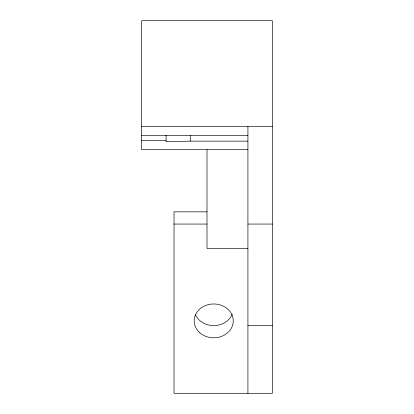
<?xml version="1.0" encoding="UTF-8"?>
<svg xmlns="http://www.w3.org/2000/svg" width="414" height="414" viewBox="0 0 414 414"><rect width="100%" height="100%" fill="white"/><g stroke="black" fill="none" stroke-linecap="round" stroke-linejoin="round"><path stroke-width="0.62" d="M247.919 141.133L190.259 141.133L166.081 141.743L166.081 135.29M141.655 126.477L272.345 126.477M141.655 135.637L247.919 135.637M141.655 140.522L166.081 140.522M247.919 149.682L141.655 149.682L141.655 20.7L272.345 20.7L272.345 393.3L174.025 393.3L174.025 211.849L207.01 211.849M174.025 224.062L207 224.062M247.919 224.062L272.345 224.062M247.919 248.488L207 248.488L207 149.682M247.919 325.627L272.345 325.627M247.919 126.477L247.919 393.3M190.259 135.326L190.259 141.133M232.166 314.267A19.541 16.922 0 0 1 214.085 325.601A19.541 16.922 0 0 1 195.527 314.863M199.9 332.861A19.541 16.922 0 0 0 232.596 325.275A19.541 16.922 0 0 0 208.661 304.549A19.541 16.922 0 0 0 199.9 332.861"/></g></svg>
